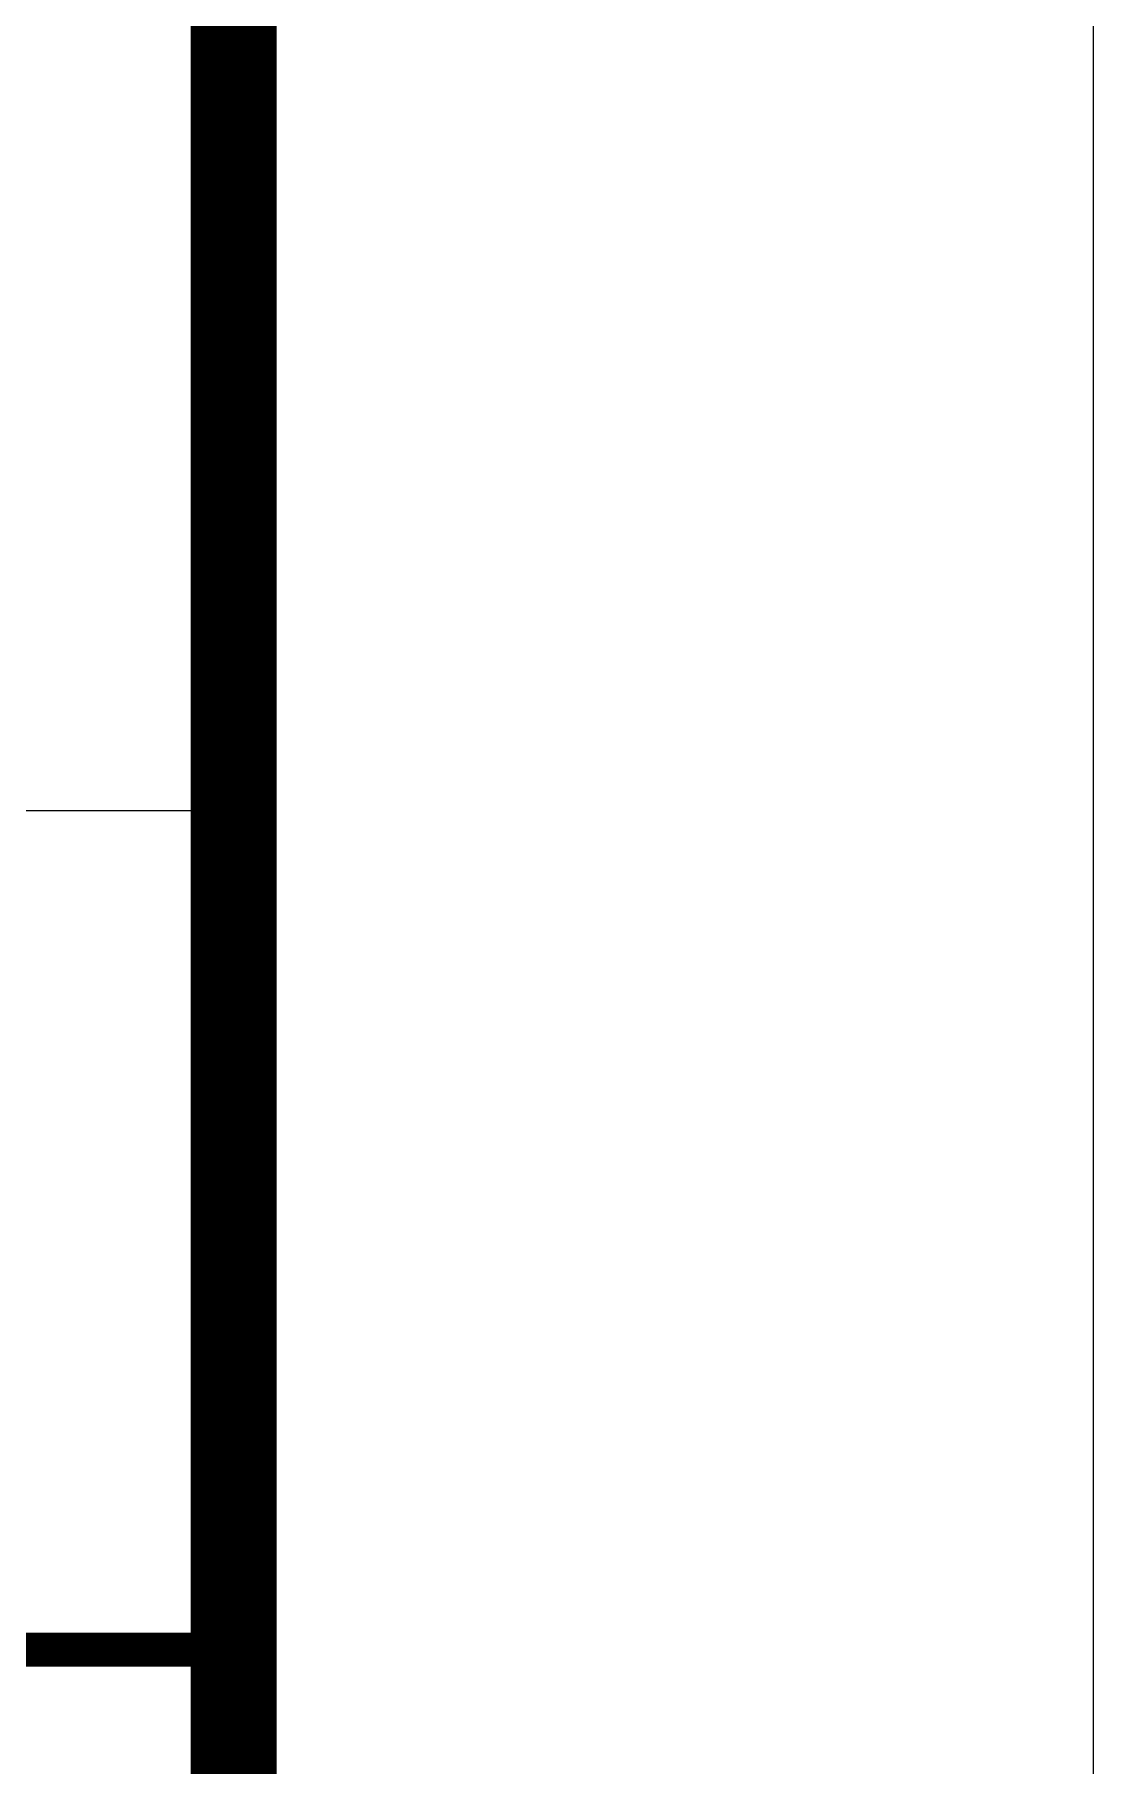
# Model space of a CAD drawing. Extents: x 1169373 to 1354985, y 649019 to 904199.
# Drawn here: x 1353014 to 1354985, y 689782 to 693002 of the extents above; entities that cross this region are included whole.
import ezdxf

# ---------------------------------------------------------------- set-up
doc = ezdxf.new("R2010")
doc.units = 0
doc.header["$LTSCALE"] = 1000
doc.header["$MEASUREMENT"] = 0
doc.layers.add('PUB_TITLE', color=4, linetype='Continuous')
doc.layers.add('图框', color=7, linetype='Continuous')

msp = doc.modelspace()

# ---------------------------------------------------------------- linework, layer by layer
at = {"layer": 'PUB_TITLE'}
msp.add_lwpolyline([(1236104.710297789, 649018.7416070168), (1354984.710297789, 649018.7416070168), (1354984.710297789, 716218.7416070168), (1236104.710297789, 716218.7416070168)], close=True, dxfattribs=at)
at = {"layer": 'PUB_TITLE', "const_width": 160}
msp.add_lwpolyline([(1240104.710297789, 650618.7416070168), (1353384.710297789, 650618.7416070168), (1353384.710297789, 714618.7416070168), (1240104.710297789, 714618.7416070168)], close=True, dxfattribs=at)
at = {"layer": '图框', "color": 0}
for p, q in [((1344264.710247644, 691558.4006531421), (1353349.49253368, 691558.4006531421)), ((1344264.710247644, 689996.6726453352), (1353349.49253368, 689996.6726453352))]:
    msp.add_line(p, q, dxfattribs=at)
at = {"layer": '图框', "color": 4, "const_width": 157.7448281003315}
msp.add_lwpolyline([(1344264.710247644, 714618.7419590134), (1353384.710297789, 714618.7419590134), (1353384.710297789, 650618.7416070168), (1344264.710247644, 650618.7416070168)], close=True, dxfattribs=at)
at = {"layer": '图框', "color": 0, "const_width": 63.24998431624991}
msp.add_lwpolyline([(1344264.710247644, 689996.6726453352), (1353349.49253368, 689996.6726453352)], dxfattribs=at)

doc.saveas('drawing.dxf')
